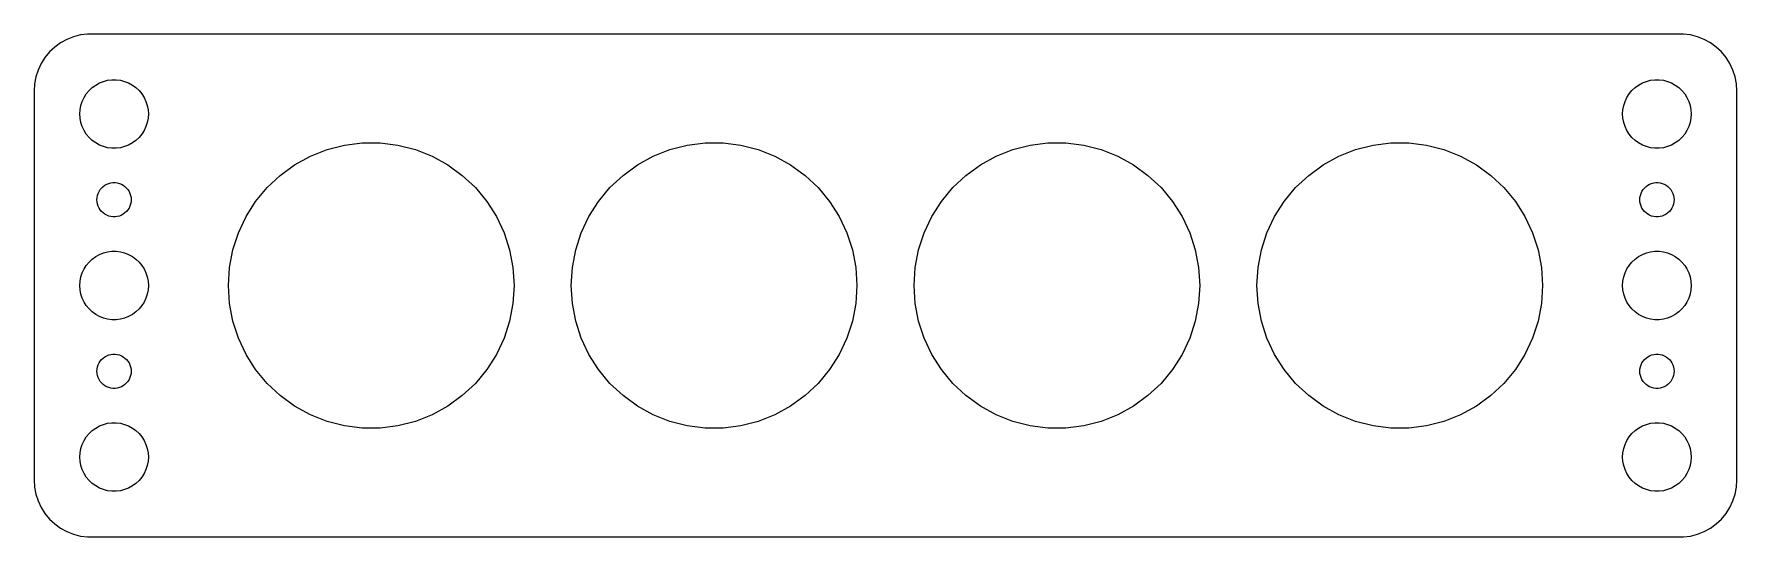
# Model space of a CAD drawing. Header units: metres. Extents: x -74 to 74, y 32 to 76.
import ezdxf

# ---------------------------------------------------------------- set-up
doc = ezdxf.new("R2010")
doc.units = ezdxf.units.M

msp = doc.modelspace()

# ---------------------------------------------------------------- linework, layer by layer
for p, q in [((-69.8139, 75.9901), (-70.4369, 75.9114)), ((69.8139, 75.9901), (-69.8139, 75.9901)), ((70.4369, 75.9114), (69.8139, 75.9901)), ((-72.6871, 74.8526), (-73.1448, 74.4227)), ((-72.1791, 75.2216), (-72.6871, 74.8526)), ((-71.6289, 75.5241), (-72.1791, 75.2216)), ((-71.0451, 75.7553), (-71.6289, 75.5241)), ((-70.4369, 75.9114), (-71.0451, 75.7553)), ((71.0451, 75.7553), (70.4369, 75.9114)), ((71.6289, 75.5241), (71.0451, 75.7553)), ((72.1791, 75.2216), (71.6289, 75.5241)), ((72.6871, 74.8526), (72.1791, 75.2216)), ((73.1448, 74.4227), (72.6871, 74.8526)), ((-73.8815, 73.4088), (-74.1489, 72.8406)), ((-73.5451, 73.9389), (-73.8815, 73.4088)), ((-73.1448, 74.4227), (-73.5451, 73.9389)), ((73.5451, 73.9389), (73.1448, 74.4227)), ((73.8815, 73.4088), (73.5451, 73.9389)), ((74.1489, 72.8406), (73.8815, 73.4088)), ((-74.4606, 71.6267), (-74.5, 71)), ((-74.3429, 72.2434), (-74.4606, 71.6267)), ((-74.1489, 72.8406), (-74.3429, 72.2434)), ((-69.4123, 71.3115), (-69.1075, 71.533)), ((-69.1075, 71.533), (-68.7773, 71.7145)), ((-68.7773, 71.7145), (-68.427, 71.8532)), ((-68.427, 71.8532), (-68.0621, 71.9469)), ((-68.0621, 71.9469), (-67.6884, 71.9941)), ((-67.6884, 71.9941), (-67.3116, 71.9941)), ((-67.3116, 71.9941), (-66.9379, 71.9469)), ((-66.9379, 71.9469), (-66.573, 71.8532)), ((-66.573, 71.8532), (-66.2227, 71.7145)), ((-66.2227, 71.7145), (-65.8925, 71.533)), ((-65.8925, 71.533), (-65.5877, 71.3115)), ((65.5877, 71.3115), (65.8925, 71.533)), ((65.8925, 71.533), (66.2227, 71.7145)), ((66.2227, 71.7145), (66.573, 71.8532)), ((66.573, 71.8532), (66.9379, 71.9469)), ((66.9379, 71.9469), (67.3116, 71.9941)), ((67.3116, 71.9941), (67.6884, 71.9941)), ((67.6884, 71.9941), (68.0621, 71.9469)), ((68.0621, 71.9469), (68.427, 71.8532)), ((68.427, 71.8532), (68.7773, 71.7145)), ((68.7773, 71.7145), (69.1075, 71.533)), ((69.1075, 71.533), (69.4123, 71.3115)), ((74.3429, 72.2434), (74.1489, 72.8406)), ((74.4606, 71.6267), (74.3429, 72.2434)), ((74.5, 71), (74.4606, 71.6267)), ((-74.5, 71), (-74.5, 37)), ((-70.4057, 69.7461), (-70.2893, 70.1044)), ((-70.2893, 70.1044), (-70.1289, 70.4453)), ((-70.1289, 70.4453), (-69.927, 70.7634)), ((-69.927, 70.7634), (-69.6869, 71.0536)), ((-69.6869, 71.0536), (-69.4123, 71.3115)), ((-65.5877, 71.3115), (-65.3131, 71.0536)), ((-65.3131, 71.0536), (-65.073, 70.7634)), ((-65.073, 70.7634), (-64.8711, 70.4453)), ((-64.8711, 70.4453), (-64.7107, 70.1044)), ((-64.7107, 70.1044), (-64.5943, 69.7461)), ((64.5943, 69.7461), (64.7107, 70.1044)), ((64.7107, 70.1044), (64.8711, 70.4453)), ((64.8711, 70.4453), (65.073, 70.7634)), ((65.073, 70.7634), (65.3131, 71.0536)), ((65.3131, 71.0536), (65.5877, 71.3115)), ((69.4123, 71.3115), (69.6869, 71.0536)), ((69.6869, 71.0536), (69.927, 70.7634)), ((69.927, 70.7634), (70.1289, 70.4453)), ((70.1289, 70.4453), (70.2893, 70.1044)), ((70.2893, 70.1044), (70.4057, 69.7461)), ((74.5, 37), (74.5, 71)), ((-70.5, 69), (-70.4763, 69.376)), ((-70.4763, 68.624), (-70.5, 69)), ((-70.4763, 69.376), (-70.4057, 69.7461)), ((-70.4057, 68.2539), (-70.4763, 68.624)), ((-64.5943, 69.7461), (-64.5237, 69.376)), ((-64.5237, 68.624), (-64.5943, 68.2539)), ((-64.5237, 69.376), (-64.5, 69)), ((-64.5, 69), (-64.5237, 68.624)), ((64.5, 69), (64.5237, 69.376)), ((64.5237, 68.624), (64.5, 69)), ((64.5237, 69.376), (64.5943, 69.7461)), ((64.5943, 68.2539), (64.5237, 68.624)), ((70.4057, 69.7461), (70.4763, 69.376)), ((70.4763, 68.624), (70.4057, 68.2539)), ((70.4763, 69.376), (70.5, 69)), ((70.5, 69), (70.4763, 68.624)), ((-70.2893, 67.8956), (-70.4057, 68.2539)), ((-70.1289, 67.5547), (-70.2893, 67.8956)), ((-69.927, 67.2366), (-70.1289, 67.5547)), ((-69.6869, 66.9464), (-69.927, 67.2366)), ((-65.073, 67.2366), (-65.3131, 66.9464)), ((-64.8711, 67.5547), (-65.073, 67.2366)), ((-64.7107, 67.8956), (-64.8711, 67.5547)), ((-64.5943, 68.2539), (-64.7107, 67.8956)), ((64.7107, 67.8956), (64.5943, 68.2539)), ((64.8711, 67.5547), (64.7107, 67.8956)), ((65.073, 67.2366), (64.8711, 67.5547)), ((65.3131, 66.9464), (65.073, 67.2366)), ((69.927, 67.2366), (69.6869, 66.9464)), ((70.1289, 67.5547), (69.927, 67.2366)), ((70.2893, 67.8956), (70.1289, 67.5547)), ((70.4057, 68.2539), (70.2893, 67.8956)), ((-69.4123, 66.6884), (-69.6869, 66.9464)), ((-69.1075, 66.467), (-69.4123, 66.6884)), ((-68.7773, 66.2855), (-69.1075, 66.467)), ((-68.427, 66.1468), (-68.7773, 66.2855)), ((-68.0621, 66.0531), (-68.427, 66.1468)), ((-67.6884, 66.0059), (-68.0621, 66.0531)), ((-67.3116, 66.0059), (-67.6884, 66.0059)), ((-66.9379, 66.0531), (-67.3116, 66.0059)), ((-66.573, 66.1468), (-66.9379, 66.0531)), ((-66.2227, 66.2855), (-66.573, 66.1468)), ((-65.8925, 66.467), (-66.2227, 66.2855)), ((-65.5877, 66.6884), (-65.8925, 66.467)), ((-65.3131, 66.9464), (-65.5877, 66.6884)), ((-50.3222, 65.3103), (-48.8627, 65.8882)), ((-48.8627, 65.8882), (-47.3423, 66.2786)), ((-47.3423, 66.2786), (-45.7849, 66.4753)), ((-45.7849, 66.4753), (-44.2151, 66.4753)), ((-44.2151, 66.4753), (-42.6577, 66.2786)), ((-42.6577, 66.2786), (-41.1373, 65.8882)), ((-41.1373, 65.8882), (-39.6777, 65.3103)), ((-20.3222, 65.3103), (-18.8627, 65.8882)), ((-18.8627, 65.8882), (-17.3423, 66.2786)), ((-17.3423, 66.2786), (-15.7849, 66.4753)), ((-15.7849, 66.4753), (-14.2151, 66.4753)), ((-14.2151, 66.4753), (-12.6577, 66.2786)), ((-12.6577, 66.2786), (-11.1373, 65.8882)), ((-11.1373, 65.8882), (-9.6777, 65.3103)), ((9.6777, 65.3103), (11.1373, 65.8882)), ((11.1373, 65.8882), (12.6577, 66.2786)), ((12.6577, 66.2786), (14.2151, 66.4753)), ((14.2151, 66.4753), (15.7849, 66.4753)), ((15.7849, 66.4753), (17.3423, 66.2786)), ((17.3423, 66.2786), (18.8627, 65.8882)), ((18.8627, 65.8882), (20.3222, 65.3103)), ((39.6777, 65.3103), (41.1373, 65.8882)), ((41.1373, 65.8882), (42.6577, 66.2786)), ((42.6577, 66.2786), (44.2151, 66.4753)), ((44.2151, 66.4753), (45.7849, 66.4753)), ((45.7849, 66.4753), (47.3423, 66.2786)), ((47.3423, 66.2786), (48.8627, 65.8882)), ((48.8627, 65.8882), (50.3222, 65.3103)), ((65.5877, 66.6884), (65.3131, 66.9464)), ((65.8925, 66.467), (65.5877, 66.6884)), ((66.2227, 66.2855), (65.8925, 66.467)), ((66.573, 66.1468), (66.2227, 66.2855)), ((66.9379, 66.0531), (66.573, 66.1468)), ((67.3116, 66.0059), (66.9379, 66.0531)), ((67.6884, 66.0059), (67.3116, 66.0059)), ((68.0621, 66.0531), (67.6884, 66.0059)), ((68.427, 66.1468), (68.0621, 66.0531)), ((68.7773, 66.2855), (68.427, 66.1468)), ((69.1075, 66.467), (68.7773, 66.2855)), ((69.4123, 66.6884), (69.1075, 66.467)), ((69.6869, 66.9464), (69.4123, 66.6884)), ((-52.9678, 63.6314), (-51.6978, 64.5541)), ((-51.6978, 64.5541), (-50.3222, 65.3103)), ((-39.6777, 65.3103), (-38.3022, 64.5541)), ((-38.3022, 64.5541), (-37.0322, 63.6314)), ((-22.9678, 63.6314), (-21.6978, 64.5541)), ((-21.6978, 64.5541), (-20.3222, 65.3103)), ((-9.6777, 65.3103), (-8.3021, 64.5541)), ((-8.3021, 64.5541), (-7.0322, 63.6314)), ((7.0322, 63.6314), (8.3021, 64.5541)), ((8.3021, 64.5541), (9.6777, 65.3103)), ((20.3222, 65.3103), (21.6978, 64.5541)), ((21.6978, 64.5541), (22.9678, 63.6314)), ((37.0322, 63.6314), (38.3022, 64.5541)), ((38.3022, 64.5541), (39.6777, 65.3103)), ((50.3222, 65.3103), (51.6978, 64.5541)), ((51.6978, 64.5541), (52.9678, 63.6314)), ((-68.5934, 62.5268), (-68.4561, 62.6558)), ((-68.4561, 62.6558), (-68.3037, 62.7665)), ((-68.3037, 62.7665), (-68.1387, 62.8572)), ((-68.1387, 62.8572), (-67.9635, 62.9266)), ((-67.9635, 62.9266), (-67.7811, 62.9734)), ((-67.7811, 62.9734), (-67.5942, 62.997)), ((-67.5942, 62.997), (-67.4058, 62.997)), ((-67.4058, 62.997), (-67.2189, 62.9734)), ((-67.2189, 62.9734), (-67.0365, 62.9266)), ((-67.0365, 62.9266), (-66.8613, 62.8572)), ((-66.8613, 62.8572), (-66.6963, 62.7665)), ((-66.6963, 62.7665), (-66.5439, 62.6558)), ((-66.5439, 62.6558), (-66.4065, 62.5268)), ((-54.1121, 62.5568), (-52.9678, 63.6314)), ((-37.0322, 63.6314), (-35.8879, 62.5568)), ((-24.1121, 62.5568), (-22.9678, 63.6314)), ((-7.0322, 63.6314), (-5.8879, 62.5568)), ((5.8879, 62.5568), (7.0322, 63.6314)), ((22.9678, 63.6314), (24.1121, 62.5568)), ((35.8879, 62.5568), (37.0322, 63.6314)), ((52.9678, 63.6314), (54.1121, 62.5568)), ((66.4065, 62.5268), (66.5439, 62.6558)), ((66.5439, 62.6558), (66.6963, 62.7665)), ((66.6963, 62.7665), (66.8613, 62.8572)), ((66.8613, 62.8572), (67.0365, 62.9266)), ((67.0365, 62.9266), (67.2189, 62.9734)), ((67.2189, 62.9734), (67.4058, 62.997)), ((67.4058, 62.997), (67.5942, 62.997)), ((67.5942, 62.997), (67.7811, 62.9734)), ((67.7811, 62.9734), (67.9635, 62.9266)), ((67.9635, 62.9266), (68.1387, 62.8572)), ((68.1387, 62.8572), (68.3037, 62.7665)), ((68.3037, 62.7665), (68.4561, 62.6558)), ((68.4561, 62.6558), (68.5934, 62.5268)), ((-69, 61.5), (-68.9882, 61.688)), ((-68.9882, 61.312), (-69, 61.5)), ((-68.9882, 61.688), (-68.9529, 61.873)), ((-68.9529, 61.127), (-68.9882, 61.312)), ((-68.9529, 61.873), (-68.8947, 62.0522)), ((-68.8947, 60.9478), (-68.9529, 61.127)), ((-68.8947, 62.0522), (-68.8145, 62.2226)), ((-68.8145, 62.2226), (-68.7135, 62.3817)), ((-68.7135, 62.3817), (-68.5934, 62.5268)), ((-66.4065, 62.5268), (-66.2865, 62.3817)), ((-66.2865, 62.3817), (-66.1855, 62.2226)), ((-66.1855, 62.2226), (-66.1053, 62.0522)), ((-66.1053, 62.0522), (-66.0471, 61.873)), ((-66.0471, 61.127), (-66.1053, 60.9478)), ((-66.0471, 61.873), (-66.0118, 61.688)), ((-66.0118, 61.312), (-66.0471, 61.127)), ((-66.0118, 61.688), (-66, 61.5)), ((-66, 61.5), (-66.0118, 61.312)), ((-55.9538, 60.0219), (-55.1127, 61.3473)), ((-55.1127, 61.3473), (-54.1121, 62.5568)), ((-35.8879, 62.5568), (-34.8873, 61.3473)), ((-34.8873, 61.3473), (-34.0462, 60.0219)), ((-25.9538, 60.0219), (-25.1127, 61.3473)), ((-25.1127, 61.3473), (-24.1121, 62.5568)), ((-5.8879, 62.5568), (-4.8873, 61.3473)), ((-4.8873, 61.3473), (-4.0462, 60.0219)), ((4.0462, 60.0219), (4.8873, 61.3473)), ((4.8873, 61.3473), (5.8879, 62.5568)), ((24.1121, 62.5568), (25.1127, 61.3473)), ((25.1127, 61.3473), (25.9538, 60.0219)), ((34.0462, 60.0219), (34.8873, 61.3473)), ((34.8873, 61.3473), (35.8879, 62.5568)), ((54.1121, 62.5568), (55.1127, 61.3473)), ((55.1127, 61.3473), (55.9538, 60.0219)), ((66, 61.5), (66.0118, 61.688)), ((66.0118, 61.312), (66, 61.5)), ((66.0118, 61.688), (66.0471, 61.873)), ((66.0471, 61.127), (66.0118, 61.312)), ((66.0471, 61.873), (66.1053, 62.0522)), ((66.1053, 60.9478), (66.0471, 61.127)), ((66.1053, 62.0522), (66.1855, 62.2226)), ((66.1855, 62.2226), (66.2865, 62.3817)), ((66.2865, 62.3817), (66.4065, 62.5268)), ((68.5934, 62.5268), (68.7135, 62.3817)), ((68.7135, 62.3817), (68.8145, 62.2226)), ((68.8145, 62.2226), (68.8947, 62.0522)), ((68.8947, 62.0522), (68.9529, 61.873)), ((68.9529, 61.127), (68.8947, 60.9478)), ((68.9529, 61.873), (68.9882, 61.688)), ((68.9882, 61.312), (68.9529, 61.127)), ((68.9882, 61.688), (69, 61.5)), ((69, 61.5), (68.9882, 61.312)), ((-68.8145, 60.7774), (-68.8947, 60.9478)), ((-68.7135, 60.6183), (-68.8145, 60.7774)), ((-68.5934, 60.4732), (-68.7135, 60.6183)), ((-68.4561, 60.3442), (-68.5934, 60.4732)), ((-68.3037, 60.2335), (-68.4561, 60.3442)), ((-68.1387, 60.1427), (-68.3037, 60.2335)), ((-67.9635, 60.0734), (-68.1387, 60.1427)), ((-67.7811, 60.0266), (-67.9635, 60.0734)), ((-67.5942, 60.0029), (-67.7811, 60.0266)), ((-67.4058, 60.0029), (-67.5942, 60.0029)), ((-67.2189, 60.0266), (-67.4058, 60.0029)), ((-67.0365, 60.0734), (-67.2189, 60.0266)), ((-66.8613, 60.1427), (-67.0365, 60.0734)), ((-66.6963, 60.2335), (-66.8613, 60.1427)), ((-66.5439, 60.3442), (-66.6963, 60.2335)), ((-66.4065, 60.4732), (-66.5439, 60.3442)), ((-66.2865, 60.6183), (-66.4065, 60.4732)), ((-66.1855, 60.7774), (-66.2865, 60.6183)), ((-66.1053, 60.9478), (-66.1855, 60.7774)), ((-56.6222, 58.6015), (-55.9538, 60.0219)), ((-34.0462, 60.0219), (-33.3778, 58.6015)), ((-26.6222, 58.6015), (-25.9538, 60.0219)), ((-4.0462, 60.0219), (-3.3778, 58.6015)), ((3.3778, 58.6015), (4.0462, 60.0219)), ((25.9538, 60.0219), (26.6222, 58.6015)), ((33.3778, 58.6015), (34.0462, 60.0219)), ((55.9538, 60.0219), (56.6222, 58.6015)), ((66.1855, 60.7774), (66.1053, 60.9478)), ((66.2865, 60.6183), (66.1855, 60.7774)), ((66.4065, 60.4732), (66.2865, 60.6183)), ((66.5439, 60.3442), (66.4065, 60.4732)), ((66.6963, 60.2335), (66.5439, 60.3442)), ((66.8613, 60.1427), (66.6963, 60.2335)), ((67.0365, 60.0734), (66.8613, 60.1427)), ((67.2189, 60.0266), (67.0365, 60.0734)), ((67.4058, 60.0029), (67.2189, 60.0266)), ((67.5942, 60.0029), (67.4058, 60.0029)), ((67.7811, 60.0266), (67.5942, 60.0029)), ((67.9635, 60.0734), (67.7811, 60.0266)), ((68.1387, 60.1427), (67.9635, 60.0734)), ((68.3037, 60.2335), (68.1387, 60.1427)), ((68.4561, 60.3442), (68.3037, 60.2335)), ((68.5934, 60.4732), (68.4561, 60.3442)), ((68.7135, 60.6183), (68.5934, 60.4732)), ((68.8145, 60.7774), (68.7135, 60.6183)), ((68.8947, 60.9478), (68.8145, 60.7774)), ((-57.1073, 57.1086), (-56.6222, 58.6015)), ((-33.3778, 58.6015), (-32.8927, 57.1086)), ((-27.1073, 57.1086), (-26.6222, 58.6015)), ((-3.3778, 58.6015), (-2.8927, 57.1086)), ((2.8927, 57.1086), (3.3778, 58.6015)), ((26.6222, 58.6015), (27.1073, 57.1086)), ((32.8927, 57.1086), (33.3778, 58.6015)), ((56.6222, 58.6015), (57.1073, 57.1086)), ((-69.1075, 56.533), (-68.7773, 56.7145)), ((-68.7773, 56.7145), (-68.427, 56.8532)), ((-68.427, 56.8532), (-68.0621, 56.9469)), ((-68.0621, 56.9469), (-67.6884, 56.9941)), ((-67.6884, 56.9941), (-67.3116, 56.9941)), ((-67.3116, 56.9941), (-66.9379, 56.9469)), ((-66.9379, 56.9469), (-66.573, 56.8532)), ((-66.573, 56.8532), (-66.2227, 56.7145)), ((-66.2227, 56.7145), (-65.8925, 56.533)), ((-57.4014, 55.5667), (-57.1073, 57.1086)), ((-32.8927, 57.1086), (-32.5986, 55.5667)), ((-27.4014, 55.5667), (-27.1073, 57.1086)), ((-2.8927, 57.1086), (-2.5986, 55.5667)), ((2.5986, 55.5667), (2.8927, 57.1086)), ((27.1073, 57.1086), (27.4014, 55.5667)), ((32.5986, 55.5667), (32.8927, 57.1086)), ((57.1073, 57.1086), (57.4014, 55.5667)), ((65.8925, 56.533), (66.2227, 56.7145)), ((66.2227, 56.7145), (66.573, 56.8532)), ((66.573, 56.8532), (66.9379, 56.9469)), ((66.9379, 56.9469), (67.3116, 56.9941)), ((67.3116, 56.9941), (67.6884, 56.9941)), ((67.6884, 56.9941), (68.0621, 56.9469)), ((68.0621, 56.9469), (68.427, 56.8532)), ((68.427, 56.8532), (68.7773, 56.7145)), ((68.7773, 56.7145), (69.1075, 56.533)), ((-70.2893, 55.1044), (-70.1289, 55.4453)), ((-70.1289, 55.4453), (-69.927, 55.7634)), ((-69.927, 55.7634), (-69.6869, 56.0536)), ((-69.6869, 56.0536), (-69.4123, 56.3115)), ((-69.4123, 56.3115), (-69.1075, 56.533)), ((-65.8925, 56.533), (-65.5877, 56.3115)), ((-65.5877, 56.3115), (-65.3131, 56.0536)), ((-65.3131, 56.0536), (-65.073, 55.7634)), ((-65.073, 55.7634), (-64.8711, 55.4453)), ((-64.8711, 55.4453), (-64.7107, 55.1044)), ((-57.5, 54), (-57.4014, 55.5667)), ((-32.5986, 55.5667), (-32.5, 54)), ((-27.5, 54), (-27.4014, 55.5667)), ((-2.5986, 55.5667), (-2.5, 54)), ((2.5, 54), (2.5986, 55.5667)), ((27.4014, 55.5667), (27.5, 54)), ((32.5, 54), (32.5986, 55.5667)), ((57.4014, 55.5667), (57.5, 54)), ((64.7107, 55.1044), (64.8711, 55.4453)), ((64.8711, 55.4453), (65.073, 55.7634)), ((65.073, 55.7634), (65.3131, 56.0536)), ((65.3131, 56.0536), (65.5877, 56.3115)), ((65.5877, 56.3115), (65.8925, 56.533)), ((69.1075, 56.533), (69.4123, 56.3115)), ((69.4123, 56.3115), (69.6869, 56.0536)), ((69.6869, 56.0536), (69.927, 55.7634)), ((69.927, 55.7634), (70.1289, 55.4453)), ((70.1289, 55.4453), (70.2893, 55.1044)), ((-70.5, 54), (-70.4763, 54.376)), ((-70.4763, 53.624), (-70.5, 54)), ((-70.4763, 54.376), (-70.4057, 54.7461)), ((-70.4057, 54.7461), (-70.2893, 55.1044)), ((-64.7107, 55.1044), (-64.5943, 54.7461)), ((-64.5943, 54.7461), (-64.5237, 54.376)), ((-64.5237, 54.376), (-64.5, 54)), ((-64.5, 54), (-64.5237, 53.624)), ((-57.4014, 52.4333), (-57.5, 54)), ((-32.5, 54), (-32.5986, 52.4333)), ((-27.4014, 52.4333), (-27.5, 54)), ((-2.5, 54), (-2.5986, 52.4333)), ((2.5986, 52.4333), (2.5, 54)), ((27.5, 54), (27.4014, 52.4333)), ((32.5986, 52.4333), (32.5, 54)), ((57.5, 54), (57.4014, 52.4333)), ((64.5, 54), (64.5237, 54.376)), ((64.5237, 53.624), (64.5, 54)), ((64.5237, 54.376), (64.5943, 54.7461)), ((64.5943, 54.7461), (64.7107, 55.1044)), ((70.2893, 55.1044), (70.4057, 54.7461)), ((70.4057, 54.7461), (70.4763, 54.376)), ((70.4763, 54.376), (70.5, 54)), ((70.5, 54), (70.4763, 53.624)), ((-70.4057, 53.2539), (-70.4763, 53.624)), ((-70.2893, 52.8956), (-70.4057, 53.2539)), ((-70.1289, 52.5547), (-70.2893, 52.8956)), ((-69.927, 52.2366), (-70.1289, 52.5547)), ((-69.6869, 51.9464), (-69.927, 52.2366)), ((-65.073, 52.2366), (-65.3131, 51.9464)), ((-64.8711, 52.5547), (-65.073, 52.2366)), ((-64.7107, 52.8956), (-64.8711, 52.5547)), ((-64.5943, 53.2539), (-64.7107, 52.8956)), ((-64.5237, 53.624), (-64.5943, 53.2539)), ((-57.1073, 50.8914), (-57.4014, 52.4333)), ((-32.5986, 52.4333), (-32.8927, 50.8914)), ((-27.1073, 50.8914), (-27.4014, 52.4333)), ((-2.5986, 52.4333), (-2.8927, 50.8914)), ((2.8927, 50.8914), (2.5986, 52.4333)), ((27.4014, 52.4333), (27.1073, 50.8914)), ((32.8927, 50.8914), (32.5986, 52.4333)), ((57.4014, 52.4333), (57.1073, 50.8914)), ((64.5943, 53.2539), (64.5237, 53.624)), ((64.7107, 52.8956), (64.5943, 53.2539)), ((64.8711, 52.5547), (64.7107, 52.8956)), ((65.073, 52.2366), (64.8711, 52.5547)), ((65.3131, 51.9464), (65.073, 52.2366)), ((69.927, 52.2366), (69.6869, 51.9464)), ((70.1289, 52.5547), (69.927, 52.2366)), ((70.2893, 52.8956), (70.1289, 52.5547)), ((70.4057, 53.2539), (70.2893, 52.8956)), ((70.4763, 53.624), (70.4057, 53.2539)), ((-69.4123, 51.6885), (-69.6869, 51.9464)), ((-69.1075, 51.467), (-69.4123, 51.6885)), ((-68.7773, 51.2855), (-69.1075, 51.467)), ((-68.427, 51.1468), (-68.7773, 51.2855)), ((-68.0621, 51.0531), (-68.427, 51.1468)), ((-67.6884, 51.0059), (-68.0621, 51.0531)), ((-67.3116, 51.0059), (-67.6884, 51.0059)), ((-66.9379, 51.0531), (-67.3116, 51.0059)), ((-66.573, 51.1468), (-66.9379, 51.0531)), ((-66.2227, 51.2855), (-66.573, 51.1468)), ((-65.8925, 51.467), (-66.2227, 51.2855)), ((-65.5877, 51.6885), (-65.8925, 51.467)), ((-65.3131, 51.9464), (-65.5877, 51.6885)), ((-56.6222, 49.3985), (-57.1073, 50.8914)), ((-32.8927, 50.8914), (-33.3778, 49.3985)), ((-26.6222, 49.3985), (-27.1073, 50.8914)), ((-2.8927, 50.8914), (-3.3778, 49.3985)), ((3.3778, 49.3985), (2.8927, 50.8914)), ((27.1073, 50.8914), (26.6222, 49.3985)), ((33.3778, 49.3985), (32.8927, 50.8914)), ((57.1073, 50.8914), (56.6222, 49.3985)), ((65.5877, 51.6885), (65.3131, 51.9464)), ((65.8925, 51.467), (65.5877, 51.6885)), ((66.2227, 51.2855), (65.8925, 51.467)), ((66.573, 51.1468), (66.2227, 51.2855)), ((66.9379, 51.0531), (66.573, 51.1468)), ((67.3116, 51.0059), (66.9379, 51.0531)), ((67.6884, 51.0059), (67.3116, 51.0059)), ((68.0621, 51.0531), (67.6884, 51.0059)), ((68.427, 51.1468), (68.0621, 51.0531)), ((68.7773, 51.2855), (68.427, 51.1468)), ((69.1075, 51.467), (68.7773, 51.2855)), ((69.4123, 51.6885), (69.1075, 51.467)), ((69.6869, 51.9464), (69.4123, 51.6885)), ((-55.9538, 47.9781), (-56.6222, 49.3985)), ((-33.3778, 49.3985), (-34.0462, 47.9781)), ((-25.9538, 47.9781), (-26.6222, 49.3985)), ((-3.3778, 49.3985), (-4.0462, 47.9781)), ((4.0462, 47.9781), (3.3778, 49.3985)), ((26.6222, 49.3985), (25.9538, 47.9781)), ((34.0462, 47.9781), (33.3778, 49.3985)), ((56.6222, 49.3985), (55.9538, 47.9781)), ((-68.4561, 47.6558), (-68.3037, 47.7665)), ((-68.3037, 47.7665), (-68.1387, 47.8573)), ((-68.1387, 47.8573), (-67.9635, 47.9266)), ((-67.9635, 47.9266), (-67.7811, 47.9734)), ((-67.7811, 47.9734), (-67.5942, 47.9971)), ((-67.5942, 47.9971), (-67.4058, 47.9971)), ((-67.4058, 47.9971), (-67.2189, 47.9734)), ((-67.2189, 47.9734), (-67.0365, 47.9266)), ((-67.0365, 47.9266), (-66.8613, 47.8573)), ((-66.8613, 47.8573), (-66.6963, 47.7665)), ((-66.6963, 47.7665), (-66.5439, 47.6558)), ((-55.1127, 46.6527), (-55.9538, 47.9781)), ((-34.0462, 47.9781), (-34.8873, 46.6527)), ((-25.1127, 46.6527), (-25.9538, 47.9781)), ((-4.0462, 47.9781), (-4.8873, 46.6527)), ((4.8873, 46.6527), (4.0462, 47.9781)), ((25.9538, 47.9781), (25.1127, 46.6527)), ((34.8873, 46.6527), (34.0462, 47.9781)), ((55.9538, 47.9781), (55.1127, 46.6527)), ((66.5439, 47.6558), (66.6963, 47.7665)), ((66.6963, 47.7665), (66.8613, 47.8573)), ((66.8613, 47.8573), (67.0365, 47.9266)), ((67.0365, 47.9266), (67.2189, 47.9734)), ((67.2189, 47.9734), (67.4058, 47.9971)), ((67.4058, 47.9971), (67.5942, 47.9971)), ((67.5942, 47.9971), (67.7811, 47.9734)), ((67.7811, 47.9734), (67.9635, 47.9266)), ((67.9635, 47.9266), (68.1387, 47.8573)), ((68.1387, 47.8573), (68.3037, 47.7665)), ((68.3037, 47.7665), (68.4561, 47.6558)), ((-69, 46.5), (-68.9882, 46.688)), ((-68.9882, 46.312), (-69, 46.5)), ((-68.9882, 46.688), (-68.9529, 46.873)), ((-68.9529, 46.127), (-68.9882, 46.312)), ((-68.9529, 46.873), (-68.8947, 47.0522)), ((-68.8947, 47.0522), (-68.8145, 47.2226)), ((-68.8145, 47.2226), (-68.7135, 47.3817)), ((-68.7135, 47.3817), (-68.5934, 47.5268)), ((-68.5934, 47.5268), (-68.4561, 47.6558)), ((-66.5439, 47.6558), (-66.4065, 47.5268)), ((-66.4065, 47.5268), (-66.2865, 47.3817)), ((-66.2865, 47.3817), (-66.1855, 47.2226)), ((-66.1855, 47.2226), (-66.1053, 47.0522)), ((-66.1053, 47.0522), (-66.0471, 46.873)), ((-66.0471, 46.873), (-66.0118, 46.688)), ((-66.0118, 46.312), (-66.0471, 46.127)), ((-66.0118, 46.688), (-66, 46.5)), ((-66, 46.5), (-66.0118, 46.312)), ((-54.1121, 45.4432), (-55.1127, 46.6527)), ((-34.8873, 46.6527), (-35.8879, 45.4432)), ((-24.1121, 45.4432), (-25.1127, 46.6527)), ((-4.8873, 46.6527), (-5.8879, 45.4432)), ((5.8879, 45.4432), (4.8873, 46.6527)), ((25.1127, 46.6527), (24.1121, 45.4432)), ((35.8879, 45.4432), (34.8873, 46.6527)), ((55.1127, 46.6527), (54.1121, 45.4432)), ((66, 46.5), (66.0118, 46.688)), ((66.0118, 46.312), (66, 46.5)), ((66.0118, 46.688), (66.0471, 46.873)), ((66.0471, 46.127), (66.0118, 46.312)), ((66.0471, 46.873), (66.1053, 47.0522)), ((66.1053, 47.0522), (66.1855, 47.2226)), ((66.1855, 47.2226), (66.2865, 47.3817)), ((66.2865, 47.3817), (66.4065, 47.5268)), ((66.4065, 47.5268), (66.5439, 47.6558)), ((68.4561, 47.6558), (68.5934, 47.5268)), ((68.5934, 47.5268), (68.7135, 47.3817)), ((68.7135, 47.3817), (68.8145, 47.2226)), ((68.8145, 47.2226), (68.8947, 47.0522)), ((68.8947, 47.0522), (68.9529, 46.873)), ((68.9529, 46.873), (68.9882, 46.688)), ((68.9882, 46.312), (68.9529, 46.127)), ((68.9882, 46.688), (69, 46.5)), ((69, 46.5), (68.9882, 46.312)), ((-68.8947, 45.9478), (-68.9529, 46.127)), ((-68.8145, 45.7774), (-68.8947, 45.9478)), ((-68.7135, 45.6183), (-68.8145, 45.7774)), ((-68.5934, 45.4732), (-68.7135, 45.6183)), ((-68.4561, 45.3442), (-68.5934, 45.4732)), ((-68.3037, 45.2335), (-68.4561, 45.3442)), ((-68.1387, 45.1428), (-68.3037, 45.2335)), ((-67.9635, 45.0734), (-68.1387, 45.1428)), ((-67.7811, 45.0266), (-67.9635, 45.0734)), ((-67.5942, 45.003), (-67.7811, 45.0266)), ((-67.4058, 45.003), (-67.5942, 45.003)), ((-67.2189, 45.0266), (-67.4058, 45.003)), ((-67.0365, 45.0734), (-67.2189, 45.0266)), ((-66.8613, 45.1428), (-67.0365, 45.0734)), ((-66.6963, 45.2335), (-66.8613, 45.1428)), ((-66.5439, 45.3442), (-66.6963, 45.2335)), ((-66.4065, 45.4732), (-66.5439, 45.3442)), ((-66.2865, 45.6183), (-66.4065, 45.4732)), ((-66.1855, 45.7774), (-66.2865, 45.6183)), ((-66.1053, 45.9478), (-66.1855, 45.7774)), ((-66.0471, 46.127), (-66.1053, 45.9478)), ((-52.9678, 44.3686), (-54.1121, 45.4432)), ((-35.8879, 45.4432), (-37.0322, 44.3686)), ((-22.9678, 44.3686), (-24.1121, 45.4432)), ((-5.8879, 45.4432), (-7.0322, 44.3686)), ((7.0322, 44.3686), (5.8879, 45.4432)), ((24.1121, 45.4432), (22.9678, 44.3686)), ((37.0322, 44.3686), (35.8879, 45.4432)), ((54.1121, 45.4432), (52.9678, 44.3686)), ((66.1053, 45.9478), (66.0471, 46.127)), ((66.1855, 45.7774), (66.1053, 45.9478)), ((66.2865, 45.6183), (66.1855, 45.7774)), ((66.4065, 45.4732), (66.2865, 45.6183)), ((66.5439, 45.3442), (66.4065, 45.4732)), ((66.6963, 45.2335), (66.5439, 45.3442)), ((66.8613, 45.1428), (66.6963, 45.2335)), ((67.0365, 45.0734), (66.8613, 45.1428)), ((67.2189, 45.0266), (67.0365, 45.0734)), ((67.4058, 45.003), (67.2189, 45.0266)), ((67.5942, 45.003), (67.4058, 45.003)), ((67.7811, 45.0266), (67.5942, 45.003)), ((67.9635, 45.0734), (67.7811, 45.0266)), ((68.1387, 45.1428), (67.9635, 45.0734)), ((68.3037, 45.2335), (68.1387, 45.1428)), ((68.4561, 45.3442), (68.3037, 45.2335)), ((68.5934, 45.4732), (68.4561, 45.3442)), ((68.7135, 45.6183), (68.5934, 45.4732)), ((68.8145, 45.7774), (68.7135, 45.6183)), ((68.8947, 45.9478), (68.8145, 45.7774)), ((68.9529, 46.127), (68.8947, 45.9478)), ((-51.6978, 43.4459), (-52.9678, 44.3686)), ((-50.3222, 42.6897), (-51.6978, 43.4459)), ((-38.3022, 43.4459), (-39.6777, 42.6897)), ((-37.0322, 44.3686), (-38.3022, 43.4459)), ((-21.6978, 43.4459), (-22.9678, 44.3686)), ((-20.3222, 42.6897), (-21.6978, 43.4459)), ((-8.3021, 43.4459), (-9.6777, 42.6897)), ((-7.0322, 44.3686), (-8.3021, 43.4459)), ((8.3021, 43.4459), (7.0322, 44.3686)), ((9.6777, 42.6897), (8.3021, 43.4459)), ((21.6978, 43.4459), (20.3222, 42.6897)), ((22.9678, 44.3686), (21.6978, 43.4459)), ((38.3022, 43.4459), (37.0322, 44.3686)), ((39.6777, 42.6897), (38.3022, 43.4459)), ((51.6978, 43.4459), (50.3222, 42.6897)), ((52.9678, 44.3686), (51.6978, 43.4459)), ((-68.7773, 41.7145), (-68.427, 41.8532)), ((-68.427, 41.8532), (-68.0621, 41.9469)), ((-68.0621, 41.9469), (-67.6884, 41.9941)), ((-67.6884, 41.9941), (-67.3116, 41.9941)), ((-67.3116, 41.9941), (-66.9379, 41.9469)), ((-66.9379, 41.9469), (-66.573, 41.8532)), ((-66.573, 41.8532), (-66.2227, 41.7145)), ((-48.8627, 42.1118), (-50.3222, 42.6897)), ((-47.3423, 41.7214), (-48.8627, 42.1118)), ((-45.7849, 41.5247), (-47.3423, 41.7214)), ((-42.6577, 41.7214), (-44.2151, 41.5247)), ((-41.1373, 42.1118), (-42.6577, 41.7214)), ((-39.6777, 42.6897), (-41.1373, 42.1118)), ((-18.8627, 42.1118), (-20.3222, 42.6897)), ((-17.3423, 41.7214), (-18.8627, 42.1118)), ((-15.7849, 41.5247), (-17.3423, 41.7214)), ((-12.6577, 41.7214), (-14.2151, 41.5247)), ((-11.1373, 42.1118), (-12.6577, 41.7214)), ((-9.6777, 42.6897), (-11.1373, 42.1118)), ((11.1373, 42.1118), (9.6777, 42.6897)), ((12.6577, 41.7214), (11.1373, 42.1118)), ((14.2151, 41.5247), (12.6577, 41.7214)), ((17.3423, 41.7214), (15.7849, 41.5247)), ((18.8627, 42.1118), (17.3423, 41.7214)), ((20.3222, 42.6897), (18.8627, 42.1118)), ((41.1373, 42.1118), (39.6777, 42.6897)), ((42.6577, 41.7214), (41.1373, 42.1118)), ((44.2151, 41.5247), (42.6577, 41.7214)), ((47.3423, 41.7214), (45.7849, 41.5247)), ((48.8627, 42.1118), (47.3423, 41.7214)), ((50.3222, 42.6897), (48.8627, 42.1118)), ((66.2227, 41.7145), (66.573, 41.8532)), ((66.573, 41.8532), (66.9379, 41.9469)), ((66.9379, 41.9469), (67.3116, 41.9941)), ((67.3116, 41.9941), (67.6884, 41.9941)), ((67.6884, 41.9941), (68.0621, 41.9469)), ((68.0621, 41.9469), (68.427, 41.8532)), ((68.427, 41.8532), (68.7773, 41.7145)), ((-70.2893, 40.1044), (-70.1289, 40.4453)), ((-70.1289, 40.4453), (-69.927, 40.7634)), ((-69.927, 40.7634), (-69.6869, 41.0536)), ((-69.6869, 41.0536), (-69.4123, 41.3116)), ((-69.4123, 41.3116), (-69.1075, 41.533)), ((-69.1075, 41.533), (-68.7773, 41.7145)), ((-66.2227, 41.7145), (-65.8925, 41.533)), ((-65.8925, 41.533), (-65.5877, 41.3116)), ((-65.5877, 41.3116), (-65.3131, 41.0536)), ((-65.3131, 41.0536), (-65.073, 40.7634)), ((-65.073, 40.7634), (-64.8711, 40.4453)), ((-64.8711, 40.4453), (-64.7107, 40.1044)), ((-44.2151, 41.5247), (-45.7849, 41.5247)), ((-14.2151, 41.5247), (-15.7849, 41.5247)), ((15.7849, 41.5247), (14.2151, 41.5247)), ((45.7849, 41.5247), (44.2151, 41.5247)), ((64.7107, 40.1044), (64.8711, 40.4453)), ((64.8711, 40.4453), (65.073, 40.7634)), ((65.073, 40.7634), (65.3131, 41.0536)), ((65.3131, 41.0536), (65.5877, 41.3116)), ((65.5877, 41.3116), (65.8925, 41.533)), ((65.8925, 41.533), (66.2227, 41.7145)), ((68.7773, 41.7145), (69.1075, 41.533)), ((69.1075, 41.533), (69.4123, 41.3116)), ((69.4123, 41.3116), (69.6869, 41.0536)), ((69.6869, 41.0536), (69.927, 40.7634)), ((69.927, 40.7634), (70.1289, 40.4453)), ((70.1289, 40.4453), (70.2893, 40.1044)), ((-70.5, 39), (-70.4763, 39.376)), ((-70.4763, 38.624), (-70.5, 39)), ((-70.4763, 39.376), (-70.4057, 39.7461)), ((-70.4057, 39.7461), (-70.2893, 40.1044)), ((-64.7107, 40.1044), (-64.5943, 39.7461)), ((-64.5943, 39.7461), (-64.5237, 39.376)), ((-64.5237, 39.376), (-64.5, 39)), ((-64.5, 39), (-64.5237, 38.624)), ((64.5, 39), (64.5237, 39.376)), ((64.5237, 38.624), (64.5, 39)), ((64.5237, 39.376), (64.5943, 39.7461)), ((64.5943, 39.7461), (64.7107, 40.1044)), ((70.2893, 40.1044), (70.4057, 39.7461)), ((70.4057, 39.7461), (70.4763, 39.376)), ((70.4763, 39.376), (70.5, 39)), ((70.5, 39), (70.4763, 38.624)), ((-70.4057, 38.2539), (-70.4763, 38.624)), ((-70.2893, 37.8956), (-70.4057, 38.2539)), ((-70.1289, 37.5547), (-70.2893, 37.8956)), ((-69.927, 37.2366), (-70.1289, 37.5547)), ((-64.8711, 37.5547), (-65.073, 37.2366)), ((-64.7107, 37.8956), (-64.8711, 37.5547)), ((-64.5943, 38.2539), (-64.7107, 37.8956)), ((-64.5237, 38.624), (-64.5943, 38.2539)), ((64.5943, 38.2539), (64.5237, 38.624)), ((64.7107, 37.8956), (64.5943, 38.2539)), ((64.8711, 37.5547), (64.7107, 37.8956)), ((65.073, 37.2366), (64.8711, 37.5547)), ((70.1289, 37.5547), (69.927, 37.2366)), ((70.2893, 37.8956), (70.1289, 37.5547)), ((70.4057, 38.2539), (70.2893, 37.8956)), ((70.4763, 38.624), (70.4057, 38.2539)), ((-74.5, 37), (-74.4606, 36.3733)), ((-74.4606, 36.3733), (-74.3429, 35.7566)), ((-69.6869, 36.9464), (-69.927, 37.2366)), ((-69.4123, 36.6885), (-69.6869, 36.9464)), ((-69.1075, 36.467), (-69.4123, 36.6885)), ((-68.7773, 36.2855), (-69.1075, 36.467)), ((-68.427, 36.1468), (-68.7773, 36.2855)), ((-68.0621, 36.0531), (-68.427, 36.1468)), ((-67.6884, 36.0059), (-68.0621, 36.0531)), ((-67.3116, 36.0059), (-67.6884, 36.0059)), ((-66.9379, 36.0531), (-67.3116, 36.0059)), ((-66.573, 36.1468), (-66.9379, 36.0531)), ((-66.2227, 36.2855), (-66.573, 36.1468)), ((-65.8925, 36.467), (-66.2227, 36.2855)), ((-65.5877, 36.6885), (-65.8925, 36.467)), ((-65.3131, 36.9464), (-65.5877, 36.6885)), ((-65.073, 37.2366), (-65.3131, 36.9464)), ((65.3131, 36.9464), (65.073, 37.2366)), ((65.5877, 36.6885), (65.3131, 36.9464)), ((65.8925, 36.467), (65.5877, 36.6885)), ((66.2227, 36.2855), (65.8925, 36.467)), ((66.573, 36.1468), (66.2227, 36.2855)), ((66.9379, 36.0531), (66.573, 36.1468)), ((67.3116, 36.0059), (66.9379, 36.0531)), ((67.6884, 36.0059), (67.3116, 36.0059)), ((68.0621, 36.0531), (67.6884, 36.0059)), ((68.427, 36.1468), (68.0621, 36.0531)), ((68.7773, 36.2855), (68.427, 36.1468)), ((69.1075, 36.467), (68.7773, 36.2855)), ((69.4123, 36.6885), (69.1075, 36.467)), ((69.6869, 36.9464), (69.4123, 36.6885)), ((69.927, 37.2366), (69.6869, 36.9464)), ((74.3429, 35.7566), (74.4606, 36.3733)), ((74.4606, 36.3733), (74.5, 37)), ((-74.3429, 35.7566), (-74.1489, 35.1594)), ((-74.1489, 35.1594), (-73.8815, 34.5912)), ((-73.8815, 34.5912), (-73.5451, 34.0611)), ((73.5451, 34.0611), (73.8815, 34.5912)), ((73.8815, 34.5912), (74.1489, 35.1594)), ((74.1489, 35.1594), (74.3429, 35.7566)), ((-73.5451, 34.0611), (-73.1448, 33.5773)), ((-73.1448, 33.5773), (-72.6871, 33.1474)), ((-72.6871, 33.1474), (-72.1791, 32.7784)), ((72.1791, 32.7784), (72.6871, 33.1474)), ((72.6871, 33.1474), (73.1448, 33.5773)), ((73.1448, 33.5773), (73.5451, 34.0611)), ((-72.1791, 32.7784), (-71.6289, 32.4759)), ((-71.6289, 32.4759), (-71.0451, 32.2447)), ((-71.0451, 32.2447), (-70.4369, 32.0886)), ((-70.4369, 32.0886), (-69.8139, 32.0099)), ((-69.8139, 32.0099), (69.8139, 32.0099)), ((69.8139, 32.0099), (70.4369, 32.0886)), ((70.4369, 32.0886), (71.0451, 32.2447)), ((71.0451, 32.2447), (71.6289, 32.4759)), ((71.6289, 32.4759), (72.1791, 32.7784))]:
    msp.add_line(p, q)

doc.saveas('drawing.dxf')
